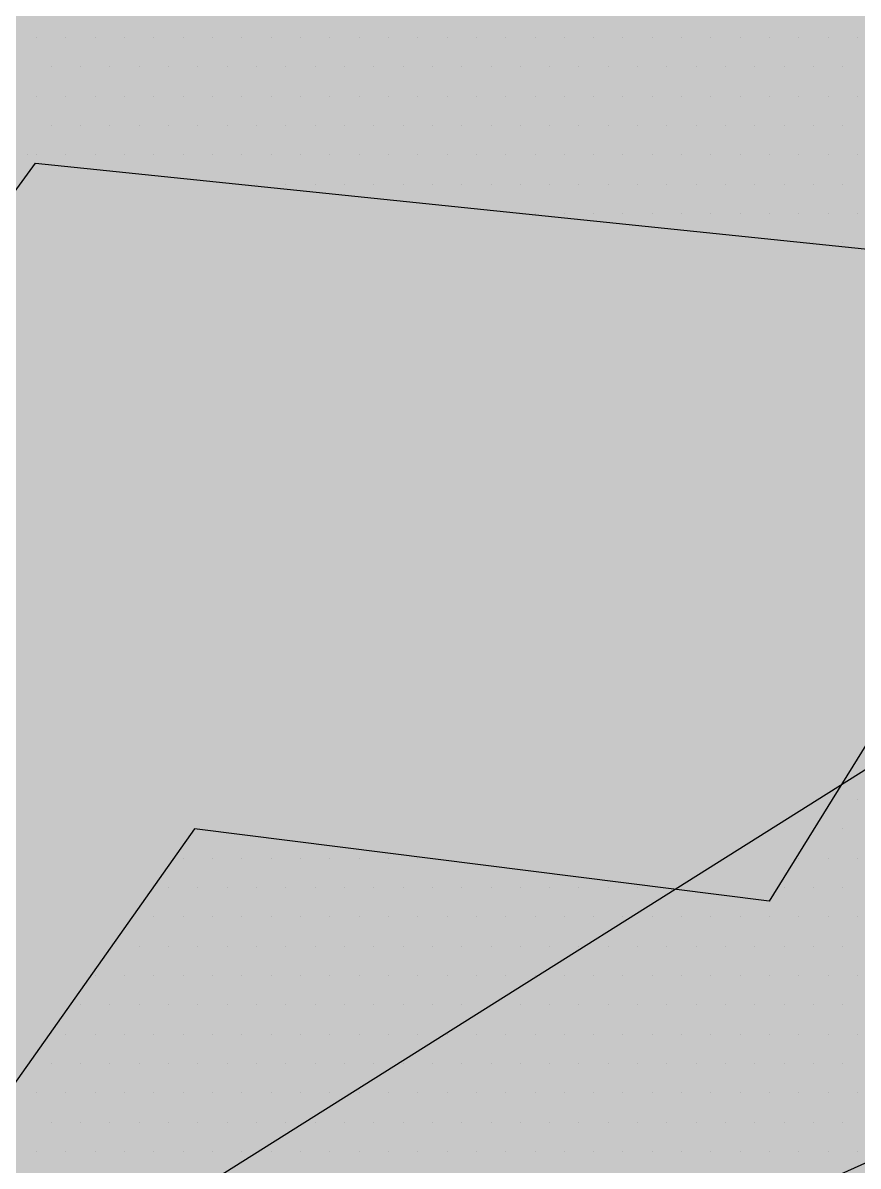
# Paper-space layout 'Layout1' of a CAD drawing. Extents: x -43 to 2298, y -18 to 768.
# Drawn here: x 731.338 to 732.906, y 380.916 to 383.063 of the extents above; entities that cross this region are included whole.
import ezdxf

# ---------------------------------------------------------------- set-up
doc = ezdxf.new("R2010")
doc.units = 0
doc.header["$LTSCALE"] = 2
doc.linetypes.add('CACHEX2', pattern=[0.75, 0.5, -0.25])
doc.layers.add('CARTOUCHE', color=7, linetype='Continuous')
doc.layers.add('LOGO', color=7, linetype='Continuous')

# ---------------------------------------------------------------- blocks, each defined once
blk = doc.blocks.new('A$C715108E3')
at = {"layer": 'LOGO', "color": 131}
for p, q in [((-17.1296, -11.3132), (-17.1296, -11.3132)), ((-17.0377, -11.3132), (-17.0377, -11.3132)), ((-16.9463, -11.3132), (-16.9463, -11.3132)), ((-16.8544, -11.3132), (-16.8544, -11.3132)), ((-16.7626, -11.3132), (-16.7626, -11.3132)), ((-16.6713, -11.3132), (-16.6713, -11.3132)), ((-16.5793, -11.3132), (-16.5793, -11.3132)), ((-16.4873, -11.3132), (-16.4873, -11.3132)), ((-16.3953, -11.3132), (-16.3953, -11.3132)), ((-16.3042, -11.3132), (-16.3042, -11.3132)), ((-16.2124, -11.3132), (-16.2124, -11.3132)), ((-16.1203, -11.3132), (-16.1203, -11.3132)), ((-16.0287, -11.3132), (-16.0287, -11.3132)), ((-15.9369, -11.3132), (-15.9369, -11.3132)), ((-15.845, -11.3132), (-15.845, -11.3132)), ((-15.7538, -11.3132), (-15.7538, -11.3132)), ((-15.6617, -11.3132), (-15.6617, -11.3132)), ((-15.5699, -11.3132), (-15.5699, -11.3132)), ((-15.4786, -11.3132), (-15.4786, -11.3132)), ((-15.3866, -11.3132), (-15.3866, -11.3132)), ((-15.2948, -11.3132), (-15.2948, -11.3132)), ((-15.203, -11.3132), (-15.203, -11.3132)), ((-15.1117, -11.3132), (-15.1117, -11.3132)), ((-15.0197, -11.3132), (-15.0197, -11.3132)), ((-14.9278, -11.3132), (-14.9278, -11.3132)), ((-14.8364, -11.3132), (-14.8364, -11.3132)), ((-14.7445, -11.3132), (-14.7445, -11.3132)), ((-14.6527, -11.3132), (-14.6527, -11.3132)), ((-14.5613, -11.3132), (-14.5613, -11.3132)), ((-17.0842, -11.4048), (-17.0842, -11.4048)), ((-16.992, -11.4048), (-16.992, -11.4048)), ((-16.9002, -11.4048), (-16.9002, -11.4048)), ((-16.8087, -11.4048), (-16.8087, -11.4048)), ((-16.7169, -11.4048), (-16.7169, -11.4048)), ((-16.6249, -11.4048), (-16.6249, -11.4048)), ((-16.5336, -11.4048), (-16.5336, -11.4048)), ((-16.4416, -11.4048), (-16.4416, -11.4048)), ((-16.3496, -11.4048), (-16.3496, -11.4048)), ((-16.2577, -11.4048), (-16.2577, -11.4048)), ((-16.1666, -11.4048), (-16.1666, -11.4048)), ((-16.0744, -11.4048), (-16.0744, -11.4048)), ((-15.9828, -11.4048), (-15.9828, -11.4048)), ((-15.8915, -11.4048), (-15.8915, -11.4048)), ((-15.7995, -11.4048), (-15.7995, -11.4048)), ((-15.7075, -11.4048), (-15.7075, -11.4048)), ((-15.6162, -11.4048), (-15.6162, -11.4048)), ((-15.5246, -11.4048), (-15.5246, -11.4048)), ((-15.4325, -11.4048), (-15.4325, -11.4048)), ((-15.3409, -11.4048), (-15.3409, -11.4048)), ((-15.2491, -11.4048), (-15.2491, -11.4048)), ((-15.1572, -11.4048), (-15.1572, -11.4048)), ((-15.0652, -11.4048), (-15.0652, -11.4048)), ((-14.9739, -11.4048), (-14.9739, -11.4048)), ((-14.8819, -11.4048), (-14.8819, -11.4048)), ((-14.7903, -11.4048), (-14.7903, -11.4048)), ((-14.6988, -11.4048), (-14.6988, -11.4048)), ((-14.607, -11.4048), (-14.607, -11.4048)), ((-17.1296, -11.4959), (-17.1296, -11.4959)), ((-17.0377, -11.4959), (-17.0377, -11.4959)), ((-16.9463, -11.4959), (-16.9463, -11.4959)), ((-16.8544, -11.4959), (-16.8544, -11.4959)), ((-16.7626, -11.4959), (-16.7626, -11.4959)), ((-16.6713, -11.4959), (-16.6713, -11.4959)), ((-16.5793, -11.4959), (-16.5793, -11.4959)), ((-16.4873, -11.4959), (-16.4873, -11.4959)), ((-16.3953, -11.4959), (-16.3953, -11.4959)), ((-16.3042, -11.4959), (-16.3042, -11.4959)), ((-16.2124, -11.4959), (-16.2124, -11.4959)), ((-16.1203, -11.4959), (-16.1203, -11.4959)), ((-16.0287, -11.4959), (-16.0287, -11.4959)), ((-15.9369, -11.4959), (-15.9369, -11.4959)), ((-15.845, -11.4959), (-15.845, -11.4959)), ((-15.7538, -11.4959), (-15.7538, -11.4959)), ((-15.6617, -11.4959), (-15.6617, -11.4959)), ((-15.5699, -11.4959), (-15.5699, -11.4959)), ((-15.4786, -11.4959), (-15.4786, -11.4959)), ((-15.3866, -11.4959), (-15.3866, -11.4959)), ((-15.2948, -11.4959), (-15.2948, -11.4959)), ((-15.203, -11.4959), (-15.203, -11.4959)), ((-15.1117, -11.4959), (-15.1117, -11.4959)), ((-15.0197, -11.4959), (-15.0197, -11.4959)), ((-14.9278, -11.4959), (-14.9278, -11.4959)), ((-14.8364, -11.4959), (-14.8364, -11.4959)), ((-14.7445, -11.4959), (-14.7445, -11.4959)), ((-14.6527, -11.4959), (-14.6527, -11.4959)), ((-14.5613, -11.4959), (-14.5613, -11.4959)), ((-17.0842, -11.5885), (-17.0842, -11.5885)), ((-16.992, -11.5885), (-16.992, -11.5885)), ((-16.9002, -11.5885), (-16.9002, -11.5885)), ((-16.8087, -11.5885), (-16.8087, -11.5885)), ((-16.7169, -11.5885), (-16.7169, -11.5885)), ((-16.6249, -11.5885), (-16.6249, -11.5885)), ((-16.5336, -11.5885), (-16.5336, -11.5885)), ((-16.4416, -11.5885), (-16.4416, -11.5885)), ((-16.3496, -11.5885), (-16.3496, -11.5885)), ((-16.2577, -11.5885), (-16.2577, -11.5885)), ((-16.1666, -11.5885), (-16.1666, -11.5885)), ((-16.0744, -11.5885), (-16.0744, -11.5885)), ((-15.9828, -11.5885), (-15.9828, -11.5885)), ((-15.8915, -11.5885), (-15.8915, -11.5885)), ((-15.7995, -11.5885), (-15.7995, -11.5885)), ((-15.7075, -11.5885), (-15.7075, -11.5885)), ((-15.6162, -11.5885), (-15.6162, -11.5885)), ((-15.5246, -11.5885), (-15.5246, -11.5885)), ((-15.4325, -11.5885), (-15.4325, -11.5885)), ((-15.3409, -11.5885), (-15.3409, -11.5885)), ((-15.2491, -11.5885), (-15.2491, -11.5885)), ((-15.1572, -11.5885), (-15.1572, -11.5885)), ((-15.0652, -11.5885), (-15.0652, -11.5885)), ((-14.9739, -11.5885), (-14.9739, -11.5885)), ((-14.8819, -11.5885), (-14.8819, -11.5885)), ((-14.7903, -11.5885), (-14.7903, -11.5885)), ((-14.6988, -11.5885), (-14.6988, -11.5885)), ((-14.607, -11.5885), (-14.607, -11.5885)), ((-17.1573, -11.68), (-17.1573, -11.68)), ((-17.1296, -11.68), (-17.1296, -11.68)), ((-17.0377, -11.68), (-17.0377, -11.68)), ((-16.9463, -11.68), (-16.9463, -11.68)), ((-16.8544, -11.68), (-16.8544, -11.68)), ((-16.7626, -11.68), (-16.7626, -11.68)), ((-16.6713, -11.68), (-16.6713, -11.68)), ((-16.5793, -11.68), (-16.5793, -11.68)), ((-16.4873, -11.68), (-16.4873, -11.68)), ((-16.3953, -11.68), (-16.3953, -11.68)), ((-16.3042, -11.68), (-16.3042, -11.68)), ((-16.2124, -11.68), (-16.2124, -11.68)), ((-16.1203, -11.68), (-16.1203, -11.68)), ((-16.0287, -11.68), (-16.0287, -11.68)), ((-15.9369, -11.68), (-15.9369, -11.68)), ((-15.845, -11.68), (-15.845, -11.68)), ((-15.7538, -11.68), (-15.7538, -11.68)), ((-15.6617, -11.68), (-15.6617, -11.68)), ((-15.5699, -11.68), (-15.5699, -11.68)), ((-15.4786, -11.68), (-15.4786, -11.68)), ((-15.3866, -11.68), (-15.3866, -11.68)), ((-15.2948, -11.68), (-15.2948, -11.68)), ((-15.203, -11.68), (-15.203, -11.68)), ((-15.1117, -11.68), (-15.1117, -11.68)), ((-15.0197, -11.68), (-15.0197, -11.68)), ((-14.9278, -11.68), (-14.9278, -11.68)), ((-14.8364, -11.68), (-14.8364, -11.68)), ((-14.7445, -11.68), (-14.7445, -11.68)), ((-14.6527, -11.68), (-14.6527, -11.68)), ((-14.5613, -11.68), (-14.5613, -11.68)), ((-16.4961, -11.7722), (-16.4961, -11.7722)), ((-16.4416, -11.7722), (-16.4416, -11.7722)), ((-16.3496, -11.7722), (-16.3496, -11.7722)), ((-16.2577, -11.7722), (-16.2577, -11.7722)), ((-16.1666, -11.7722), (-16.1666, -11.7722)), ((-16.0744, -11.7722), (-16.0744, -11.7722)), ((-15.9828, -11.7722), (-15.9828, -11.7722)), ((-15.8915, -11.7722), (-15.8915, -11.7722)), ((-15.7995, -11.7722), (-15.7995, -11.7722)), ((-15.7075, -11.7722), (-15.7075, -11.7722)), ((-15.6162, -11.7722), (-15.6162, -11.7722)), ((-15.5246, -11.7722), (-15.5246, -11.7722)), ((-15.4325, -11.7722), (-15.4325, -11.7722)), ((-15.3409, -11.7722), (-15.3409, -11.7722)), ((-15.2491, -11.7722), (-15.2491, -11.7722)), ((-15.1572, -11.7722), (-15.1572, -11.7722)), ((-15.0652, -11.7722), (-15.0652, -11.7722)), ((-14.9739, -11.7722), (-14.9739, -11.7722)), ((-14.8819, -11.7722), (-14.8819, -11.7722)), ((-14.7903, -11.7722), (-14.7903, -11.7722)), ((-14.6988, -11.7722), (-14.6988, -11.7722)), ((-14.607, -11.7722), (-14.607, -11.7722)), ((-15.6087, -11.8636), (-15.6087, -11.8636)), ((-15.5699, -11.8636), (-15.5699, -11.8636)), ((-15.4786, -11.8636), (-15.4786, -11.8636)), ((-15.3866, -11.8636), (-15.3866, -11.8636)), ((-15.2948, -11.8636), (-15.2948, -11.8636)), ((-15.203, -11.8636), (-15.203, -11.8636)), ((-15.1117, -11.8636), (-15.1117, -11.8636)), ((-15.0197, -11.8636), (-15.0197, -11.8636)), ((-14.9278, -11.8636), (-14.9278, -11.8636)), ((-14.8364, -11.8636), (-14.8364, -11.8636)), ((-14.7445, -11.8636), (-14.7445, -11.8636)), ((-14.6527, -11.8636), (-14.6527, -11.8636)), ((-14.5613, -11.8636), (-14.5613, -11.8636)), ((-14.7211, -11.9551), (-14.7211, -11.9551)), ((-14.6988, -11.9551), (-14.6988, -11.9551)), ((-14.607, -11.9551), (-14.607, -11.9551)), ((-14.5836, -13.6058), (-14.5836, -13.6058)), ((-14.6407, -13.6984), (-14.6407, -13.6984)), ((-14.5613, -13.6984), (-14.5613, -13.6984)), ((-14.6971, -13.7897), (-14.6971, -13.7897)), ((-14.607, -13.7897), (-14.607, -13.7897)), ((-16.7004, -13.8809), (-16.7004, -13.8809)), ((-16.6712, -13.8809), (-16.6712, -13.8809)), ((-16.5793, -13.8809), (-16.5793, -13.8809)), ((-16.4873, -13.8809), (-16.4873, -13.8809)), ((-16.3953, -13.8809), (-16.3953, -13.8809)), ((-16.304, -13.8809), (-16.304, -13.8809)), ((-16.212, -13.8809), (-16.212, -13.8809)), ((-16.1203, -13.8809), (-16.1203, -13.8809)), ((-16.0287, -13.8809), (-16.0287, -13.8809)), ((-15.9369, -13.8809), (-15.9369, -13.8809)), ((-14.7543, -13.8809), (-14.7543, -13.8809)), ((-14.7445, -13.8809), (-14.7445, -13.8809)), ((-14.6527, -13.8809), (-14.6527, -13.8809)), ((-14.5613, -13.8809), (-14.5613, -13.8809)), ((-16.7658, -13.9735), (-16.7658, -13.9735)), ((-16.7169, -13.9735), (-16.7169, -13.9735)), ((-16.6249, -13.9735), (-16.6249, -13.9735)), ((-16.5336, -13.9735), (-16.5336, -13.9735)), ((-16.4418, -13.9735), (-16.4418, -13.9735)), ((-16.3497, -13.9735), (-16.3497, -13.9735)), ((-16.2577, -13.9735), (-16.2577, -13.9735)), ((-16.1666, -13.9735), (-16.1666, -13.9735)), ((-16.0744, -13.9735), (-16.0744, -13.9735)), ((-15.9828, -13.9735), (-15.9828, -13.9735)), ((-15.8915, -13.9735), (-15.8915, -13.9735)), ((-15.7995, -13.9735), (-15.7995, -13.9735)), ((-15.7075, -13.9735), (-15.7075, -13.9735)), ((-15.616, -13.9735), (-15.616, -13.9735)), ((-15.5242, -13.9735), (-15.5242, -13.9735)), ((-15.4324, -13.9735), (-15.4324, -13.9735)), ((-15.3409, -13.9735), (-15.3409, -13.9735)), ((-15.2491, -13.9735), (-15.2491, -13.9735)), ((-14.8107, -13.9735), (-14.8107, -13.9735)), ((-14.7903, -13.9735), (-14.7903, -13.9735)), ((-14.6988, -13.9735), (-14.6988, -13.9735)), ((-14.607, -13.9735), (-14.607, -13.9735)), ((-16.8306, -14.0648), (-16.8306, -14.0648)), ((-16.7626, -14.0648), (-16.7626, -14.0648)), ((-16.6712, -14.0648), (-16.6712, -14.0648)), ((-16.5793, -14.0648), (-16.5793, -14.0648)), ((-16.4873, -14.0648), (-16.4873, -14.0648)), ((-16.3953, -14.0648), (-16.3953, -14.0648)), ((-16.304, -14.0648), (-16.304, -14.0648)), ((-16.212, -14.0648), (-16.212, -14.0648)), ((-16.1203, -14.0648), (-16.1203, -14.0648)), ((-16.0287, -14.0648), (-16.0287, -14.0648)), ((-15.9369, -14.0648), (-15.9369, -14.0648)), ((-15.845, -14.0648), (-15.845, -14.0648)), ((-15.754, -14.0648), (-15.754, -14.0648)), ((-15.6619, -14.0648), (-15.6619, -14.0648)), ((-15.5699, -14.0648), (-15.5699, -14.0648)), ((-15.4786, -14.0648), (-15.4786, -14.0648)), ((-15.3866, -14.0648), (-15.3866, -14.0648)), ((-15.2948, -14.0648), (-15.2948, -14.0648)), ((-15.203, -14.0648), (-15.203, -14.0648)), ((-15.1117, -14.0648), (-15.1117, -14.0648)), ((-15.0197, -14.0648), (-15.0197, -14.0648)), ((-14.9278, -14.0648), (-14.9278, -14.0648)), ((-14.8364, -14.0648), (-14.8364, -14.0648)), ((-14.7444, -14.0648), (-14.7444, -14.0648)), ((-14.6527, -14.0648), (-14.6527, -14.0648)), ((-14.5611, -14.0648), (-14.5611, -14.0648)), ((-16.8957, -14.1574), (-16.8957, -14.1574)), ((-16.8087, -14.1574), (-16.8087, -14.1574)), ((-16.7169, -14.1574), (-16.7169, -14.1574)), ((-16.6249, -14.1574), (-16.6249, -14.1574)), ((-16.5336, -14.1574), (-16.5336, -14.1574)), ((-16.4418, -14.1574), (-16.4418, -14.1574)), ((-16.3497, -14.1574), (-16.3497, -14.1574)), ((-16.2577, -14.1574), (-16.2577, -14.1574)), ((-16.1666, -14.1574), (-16.1666, -14.1574)), ((-16.0744, -14.1574), (-16.0744, -14.1574)), ((-15.9828, -14.1574), (-15.9828, -14.1574)), ((-15.8915, -14.1574), (-15.8915, -14.1574)), ((-15.7995, -14.1574), (-15.7995, -14.1574)), ((-15.7075, -14.1574), (-15.7075, -14.1574)), ((-15.616, -14.1574), (-15.616, -14.1574)), ((-15.5242, -14.1574), (-15.5242, -14.1574)), ((-15.4324, -14.1574), (-15.4324, -14.1574)), ((-15.3409, -14.1574), (-15.3409, -14.1574)), ((-15.2491, -14.1574), (-15.2491, -14.1574)), ((-15.1572, -14.1574), (-15.1572, -14.1574)), ((-15.0652, -14.1574), (-15.0652, -14.1574)), ((-14.9739, -14.1574), (-14.9739, -14.1574)), ((-14.8819, -14.1574), (-14.8819, -14.1574)), ((-14.7903, -14.1574), (-14.7903, -14.1574)), ((-14.6988, -14.1574), (-14.6988, -14.1574)), ((-14.607, -14.1574), (-14.607, -14.1574)), ((-16.9605, -14.2488), (-16.9605, -14.2488)), ((-16.9463, -14.2488), (-16.9463, -14.2488)), ((-16.8544, -14.2488), (-16.8544, -14.2488)), ((-16.7626, -14.2488), (-16.7626, -14.2488)), ((-16.6712, -14.2488), (-16.6712, -14.2488)), ((-16.5793, -14.2488), (-16.5793, -14.2488)), ((-16.4873, -14.2488), (-16.4873, -14.2488)), ((-16.3953, -14.2488), (-16.3953, -14.2488)), ((-16.304, -14.2488), (-16.304, -14.2488)), ((-16.212, -14.2488), (-16.212, -14.2488)), ((-16.1203, -14.2488), (-16.1203, -14.2488)), ((-16.0287, -14.2488), (-16.0287, -14.2488)), ((-15.9369, -14.2488), (-15.9369, -14.2488)), ((-15.845, -14.2488), (-15.845, -14.2488)), ((-15.754, -14.2488), (-15.754, -14.2488)), ((-15.6619, -14.2488), (-15.6619, -14.2488)), ((-15.5699, -14.2488), (-15.5699, -14.2488)), ((-15.4786, -14.2488), (-15.4786, -14.2488)), ((-15.3866, -14.2488), (-15.3866, -14.2488)), ((-15.2948, -14.2488), (-15.2948, -14.2488)), ((-15.203, -14.2488), (-15.203, -14.2488)), ((-15.1117, -14.2488), (-15.1117, -14.2488)), ((-15.0197, -14.2488), (-15.0197, -14.2488)), ((-14.9278, -14.2488), (-14.9278, -14.2488)), ((-14.8364, -14.2488), (-14.8364, -14.2488)), ((-14.7444, -14.2488), (-14.7444, -14.2488)), ((-14.6527, -14.2488), (-14.6527, -14.2488)), ((-14.5611, -14.2488), (-14.5611, -14.2488)), ((-17.0254, -14.3401), (-17.0254, -14.3401)), ((-16.992, -14.3401), (-16.992, -14.3401)), ((-16.9002, -14.3401), (-16.9002, -14.3401)), ((-16.8087, -14.3401), (-16.8087, -14.3401)), ((-16.7169, -14.3401), (-16.7169, -14.3401)), ((-16.6249, -14.3401), (-16.6249, -14.3401)), ((-16.5336, -14.3401), (-16.5336, -14.3401)), ((-16.4418, -14.3401), (-16.4418, -14.3401)), ((-16.3497, -14.3401), (-16.3497, -14.3401)), ((-16.2577, -14.3401), (-16.2577, -14.3401)), ((-16.1666, -14.3401), (-16.1666, -14.3401)), ((-16.0744, -14.3401), (-16.0744, -14.3401)), ((-15.9828, -14.3401), (-15.9828, -14.3401)), ((-15.8915, -14.3401), (-15.8915, -14.3401)), ((-15.7995, -14.3401), (-15.7995, -14.3401)), ((-15.7075, -14.3401), (-15.7075, -14.3401)), ((-15.616, -14.3401), (-15.616, -14.3401)), ((-15.5242, -14.3401), (-15.5242, -14.3401)), ((-15.4324, -14.3401), (-15.4324, -14.3401)), ((-15.3409, -14.3401), (-15.3409, -14.3401)), ((-15.2491, -14.3401), (-15.2491, -14.3401)), ((-15.1572, -14.3401), (-15.1572, -14.3401)), ((-15.0652, -14.3401), (-15.0652, -14.3401)), ((-14.9739, -14.3401), (-14.9739, -14.3401)), ((-14.8819, -14.3401), (-14.8819, -14.3401)), ((-14.7903, -14.3401), (-14.7903, -14.3401)), ((-14.6988, -14.3401), (-14.6988, -14.3401)), ((-14.607, -14.3401), (-14.607, -14.3401)), ((-17.0906, -14.4325), (-17.0906, -14.4325)), ((-17.0377, -14.4325), (-17.0377, -14.4325)), ((-16.9463, -14.4325), (-16.9463, -14.4325)), ((-16.8544, -14.4325), (-16.8544, -14.4325)), ((-16.7626, -14.4325), (-16.7626, -14.4325)), ((-16.6712, -14.4325), (-16.6712, -14.4325)), ((-16.5793, -14.4325), (-16.5793, -14.4325)), ((-16.4873, -14.4325), (-16.4873, -14.4325)), ((-16.3953, -14.4325), (-16.3953, -14.4325)), ((-16.304, -14.4325), (-16.304, -14.4325)), ((-16.212, -14.4325), (-16.212, -14.4325)), ((-16.1203, -14.4325), (-16.1203, -14.4325)), ((-16.0287, -14.4325), (-16.0287, -14.4325)), ((-15.9369, -14.4325), (-15.9369, -14.4325)), ((-15.845, -14.4325), (-15.845, -14.4325)), ((-15.754, -14.4325), (-15.754, -14.4325)), ((-15.6619, -14.4325), (-15.6619, -14.4325)), ((-15.5699, -14.4325), (-15.5699, -14.4325)), ((-15.4786, -14.4325), (-15.4786, -14.4325)), ((-15.3866, -14.4325), (-15.3866, -14.4325)), ((-15.2948, -14.4325), (-15.2948, -14.4325)), ((-15.203, -14.4325), (-15.203, -14.4325)), ((-15.1117, -14.4325), (-15.1117, -14.4325)), ((-15.0197, -14.4325), (-15.0197, -14.4325)), ((-14.9278, -14.4325), (-14.9278, -14.4325)), ((-14.8364, -14.4325), (-14.8364, -14.4325)), ((-14.7444, -14.4325), (-14.7444, -14.4325)), ((-14.6527, -14.4325), (-14.6527, -14.4325)), ((-14.5611, -14.4325), (-14.5611, -14.4325)), ((-17.1551, -14.5238), (-17.1551, -14.5238)), ((-17.0838, -14.5238), (-17.0838, -14.5238)), ((-16.992, -14.5238), (-16.992, -14.5238)), ((-16.9002, -14.5238), (-16.9002, -14.5238)), ((-16.8087, -14.5238), (-16.8087, -14.5238)), ((-16.7169, -14.5238), (-16.7169, -14.5238)), ((-16.6249, -14.5238), (-16.6249, -14.5238)), ((-16.5336, -14.5238), (-16.5336, -14.5238)), ((-16.4418, -14.5238), (-16.4418, -14.5238)), ((-16.3497, -14.5238), (-16.3497, -14.5238)), ((-16.2577, -14.5238), (-16.2577, -14.5238)), ((-16.1666, -14.5238), (-16.1666, -14.5238)), ((-16.0744, -14.5238), (-16.0744, -14.5238)), ((-15.9828, -14.5238), (-15.9828, -14.5238)), ((-15.8915, -14.5238), (-15.8915, -14.5238)), ((-15.7995, -14.5238), (-15.7995, -14.5238)), ((-15.7075, -14.5238), (-15.7075, -14.5238)), ((-15.616, -14.5238), (-15.616, -14.5238)), ((-15.5242, -14.5238), (-15.5242, -14.5238)), ((-15.4324, -14.5238), (-15.4324, -14.5238)), ((-15.3409, -14.5238), (-15.3409, -14.5238)), ((-15.2491, -14.5238), (-15.2491, -14.5238)), ((-15.1572, -14.5238), (-15.1572, -14.5238)), ((-15.0652, -14.5238), (-15.0652, -14.5238)), ((-14.9739, -14.5238), (-14.9739, -14.5238)), ((-14.8819, -14.5238), (-14.8819, -14.5238)), ((-14.7903, -14.5238), (-14.7903, -14.5238)), ((-14.6988, -14.5238), (-14.6988, -14.5238)), ((-14.607, -14.5238), (-14.607, -14.5238)), ((-17.1296, -14.6152), (-17.1296, -14.6152)), ((-17.0377, -14.6152), (-17.0377, -14.6152)), ((-16.9463, -14.6152), (-16.9463, -14.6152)), ((-16.8544, -14.6152), (-16.8544, -14.6152)), ((-16.7626, -14.6152), (-16.7626, -14.6152)), ((-16.6712, -14.6152), (-16.6712, -14.6152)), ((-16.5793, -14.6152), (-16.5793, -14.6152)), ((-16.4873, -14.6152), (-16.4873, -14.6152)), ((-16.3953, -14.6152), (-16.3953, -14.6152)), ((-16.304, -14.6152), (-16.304, -14.6152)), ((-16.212, -14.6152), (-16.212, -14.6152)), ((-16.1203, -14.6152), (-16.1203, -14.6152)), ((-16.0287, -14.6152), (-16.0287, -14.6152)), ((-15.9369, -14.6152), (-15.9369, -14.6152)), ((-15.845, -14.6152), (-15.845, -14.6152)), ((-15.754, -14.6152), (-15.754, -14.6152)), ((-15.6619, -14.6152), (-15.6619, -14.6152)), ((-15.5699, -14.6152), (-15.5699, -14.6152)), ((-15.4786, -14.6152), (-15.4786, -14.6152)), ((-15.3866, -14.6152), (-15.3866, -14.6152)), ((-15.2948, -14.6152), (-15.2948, -14.6152)), ((-15.203, -14.6152), (-15.203, -14.6152)), ((-15.1117, -14.6152), (-15.1117, -14.6152)), ((-15.0197, -14.6152), (-15.0197, -14.6152)), ((-14.9278, -14.6152), (-14.9278, -14.6152)), ((-14.8364, -14.6152), (-14.8364, -14.6152)), ((-14.7444, -14.6152), (-14.7444, -14.6152)), ((-14.6527, -14.6152), (-14.6527, -14.6152)), ((-14.5611, -14.6152), (-14.5611, -14.6152)), ((-17.0838, -14.7076), (-17.0838, -14.7076)), ((-16.992, -14.7076), (-16.992, -14.7076)), ((-16.9002, -14.7076), (-16.9002, -14.7076)), ((-16.8087, -14.7076), (-16.8087, -14.7076)), ((-16.7169, -14.7076), (-16.7169, -14.7076)), ((-16.6249, -14.7076), (-16.6249, -14.7076)), ((-16.5336, -14.7076), (-16.5336, -14.7076)), ((-16.4418, -14.7076), (-16.4418, -14.7076)), ((-16.3497, -14.7076), (-16.3497, -14.7076)), ((-16.2577, -14.7076), (-16.2577, -14.7076)), ((-16.1666, -14.7076), (-16.1666, -14.7076)), ((-16.0744, -14.7076), (-16.0744, -14.7076)), ((-15.9828, -14.7076), (-15.9828, -14.7076)), ((-15.8915, -14.7076), (-15.8915, -14.7076)), ((-15.7995, -14.7076), (-15.7995, -14.7076)), ((-15.7075, -14.7076), (-15.7075, -14.7076)), ((-15.616, -14.7076), (-15.616, -14.7076)), ((-15.5242, -14.7076), (-15.5242, -14.7076)), ((-15.4324, -14.7076), (-15.4324, -14.7076)), ((-15.3409, -14.7076), (-15.3409, -14.7076)), ((-15.2491, -14.7076), (-15.2491, -14.7076)), ((-15.1572, -14.7076), (-15.1572, -14.7076)), ((-15.0652, -14.7076), (-15.0652, -14.7076)), ((-14.9739, -14.7076), (-14.9739, -14.7076)), ((-14.8819, -14.7076), (-14.8819, -14.7076)), ((-14.7903, -14.7076), (-14.7903, -14.7076)), ((-14.6988, -14.7076), (-14.6988, -14.7076)), ((-14.607, -14.7076), (-14.607, -14.7076)), ((-17.1296, -14.7991), (-17.1296, -14.7991)), ((-17.0377, -14.7991), (-17.0377, -14.7991)), ((-16.9463, -14.7991), (-16.9463, -14.7991)), ((-16.8544, -14.7991), (-16.8544, -14.7991)), ((-16.7626, -14.7991), (-16.7626, -14.7991)), ((-16.6712, -14.7991), (-16.6712, -14.7991)), ((-16.5793, -14.7991), (-16.5793, -14.7991)), ((-16.4873, -14.7991), (-16.4873, -14.7991)), ((-16.3953, -14.7991), (-16.3953, -14.7991)), ((-16.304, -14.7991), (-16.304, -14.7991)), ((-16.212, -14.7991), (-16.212, -14.7991)), ((-16.1203, -14.7991), (-16.1203, -14.7991)), ((-16.0287, -14.7991), (-16.0287, -14.7991)), ((-15.9369, -14.7991), (-15.9369, -14.7991)), ((-15.845, -14.7991), (-15.845, -14.7991)), ((-15.754, -14.7991), (-15.754, -14.7991)), ((-15.6619, -14.7991), (-15.6619, -14.7991)), ((-15.5699, -14.7991), (-15.5699, -14.7991)), ((-15.4786, -14.7991), (-15.4786, -14.7991)), ((-15.3866, -14.7991), (-15.3866, -14.7991)), ((-15.2948, -14.7991), (-15.2948, -14.7991)), ((-15.203, -14.7991), (-15.203, -14.7991)), ((-15.1117, -14.7991), (-15.1117, -14.7991)), ((-15.0197, -14.7991), (-15.0197, -14.7991)), ((-14.9278, -14.7991), (-14.9278, -14.7991)), ((-14.8364, -14.7991), (-14.8364, -14.7991)), ((-14.7444, -14.7991), (-14.7444, -14.7991)), ((-14.6527, -14.7991), (-14.6527, -14.7991)), ((-14.5611, -14.7991), (-14.5611, -14.7991))]:
    blk.add_line(p, q, dxfattribs=at)
blk.add_lwpolyline([(-20.5289, -16.3696), (-17.1333, -11.706), (-13.6302, -12.0681), (-14.8375, -14.0161), (-16.6359, -13.7897), (-17.73, -15.3364), (-16.5602, -15.6374), (-17.0758, -16.8949), (-15.2018, -17.1211), (-14.4102, -15.977), (-14.0453, -15.6258), (-13.0766, -15.8137), (-11.7939, -15.977), (-13.895, -18.9134)], dxfattribs=at)
blk = doc.blocks.new('A$C581E6685')
at = {"layer": 'LOGO'}
blk.add_hatch(color=142, dxfattribs=at).paths.add_polyline_path([(-45.3965, 37.4846), (-39.5666, 28.8703), (-39.344, 28.5414), (-39.8519, 24.2064), (-36.9477, 25.4853), (-26.3566, 30.2032), (-36.1863, 24.0789), (-38.2746, 22.2236), (-38.1337, 21.2132), (-33.6363, 11.1845), (-39.5393, 21.4709), (-40.6525, 23.2405), (-42.0615, 23.3525), (-53.1072, 18.3767), (-43.3972, 24.4856), (-40.4756, 26.2259), (-40.684, 26.8894)])
at = {"layer": 'LOGO', "color": 142}
blk.add_lwpolyline([(-45.3965, 37.4846), (-39.3434, 28.5414), (-39.8519, 24.2064), (-36.9477, 25.4853), (-26.3566, 30.2032), (-36.1857, 24.0789), (-38.2739, 22.2236), (-38.1337, 21.2132), (-33.6358, 11.1845), (-39.5393, 21.4709), (-40.6518, 23.2405), (-42.0615, 23.3525), (-53.1072, 18.3767), (-43.3964, 24.4856), (-40.4756, 26.2259), (-40.6836, 26.8894)], close=True, dxfattribs=at)
at = {"layer": 'LOGO', "color": 32, "linetype": 'CACHEX2', "ltscale": 1.5}
blk.add_ellipse((-38.0538, 23.8138), major_axis=(-19.0311, -3.534), ratio=0.590567, dxfattribs=at)
at = {"layer": 'LOGO', "color": 32}
blk.add_ellipse((-37.6144, 23.8499), major_axis=(-13.5768, -4.2839), ratio=0.791971, dxfattribs=at)
at = {"layer": 'CARTOUCHE'}
blk.add_blockref('A$C715108E3', (-31.6739, 36.3189), dxfattribs=at)
blk = doc.blocks.new('miniLogo')
at = {"layer": 'CARTOUCHE', "true_color": 0xffffff}
h = blk.add_hatch(color=7, dxfattribs=at)
h.dxf.hatch_style = 1
edge = h.paths.add_edge_path()
edge.add_spline(control_points=[(960.7415, 27.4251), (960.7415, 16.5339), (960.7415, 5.6427), (960.7415, 1.8027), (964.5815, 1.8027), (1010.1208, 1.8027), (1055.66, 1.8027), (1059.5, 1.8027), (1059.5, 5.6427), (1059.5, 16.5339), (1059.5, 27.4251), (1059.5, 31.2651), (1055.66, 31.2651), (1010.1208, 31.2651), (964.5815, 31.2651), (960.7415, 31.2651), (960.7415, 27.4251)], knot_values=[0, 0, 0, 1, 1, 2.570796, 2.570796, 3.570796, 3.570796, 5.141593, 5.141593, 6.141593, 6.141593, 7.712389, 7.712389, 8.712389, 8.712389, 10.283185, 10.283185, 10.283185], weights=[1, 1, 1, 0.707107, 1, 1, 1, 0.707107, 1, 1, 1, 0.707107, 1, 1, 1, 0.707107, 1], degree=2, periodic=0)
at = {"layer": 'CARTOUCHE'}
blk.add_rational_spline([(960.7415, 27.4251), (960.7415, 16.5339), (960.7415, 5.6427), (960.7415, 1.8027), (964.5815, 1.8027), (1010.1208, 1.8027), (1055.66, 1.8027), (1059.5, 1.8027), (1059.5, 5.6427), (1059.5, 16.5339), (1059.5, 27.4251), (1059.5, 31.2651), (1055.66, 31.2651), (1010.1208, 31.2651), (964.5815, 31.2651), (960.7415, 31.2651), (960.7415, 27.4251)], [1, 1, 1, 0.707106781187, 1, 1, 1, 0.707106781187, 1, 1, 1, 0.707106781187, 1, 1, 1, 0.707106781187, 1], degree=2, knots=[0, 0, 0, 1, 1, 2.570796, 2.570796, 3.570796, 3.570796, 5.141593, 5.141593, 6.141593, 6.141593, 7.712389, 7.712389, 8.712389, 8.712389, 10.283185, 10.283185, 10.283185], dxfattribs=at)
at = {"layer": 'CARTOUCHE', "xscale": 0.6, "yscale": 0.6, "zscale": 0.6}
blk.add_blockref('A$C581E6685', (998.0122, 3.1833), dxfattribs=at)

psp = doc.layouts.get("Layout1")

# ---------------------------------------------------------------- block references
at = {"layer": 'CARTOUCHE'}
psp.add_blockref('miniLogo', (-237.3663, 364.8484), dxfattribs=at)

doc.saveas('drawing.dxf')
